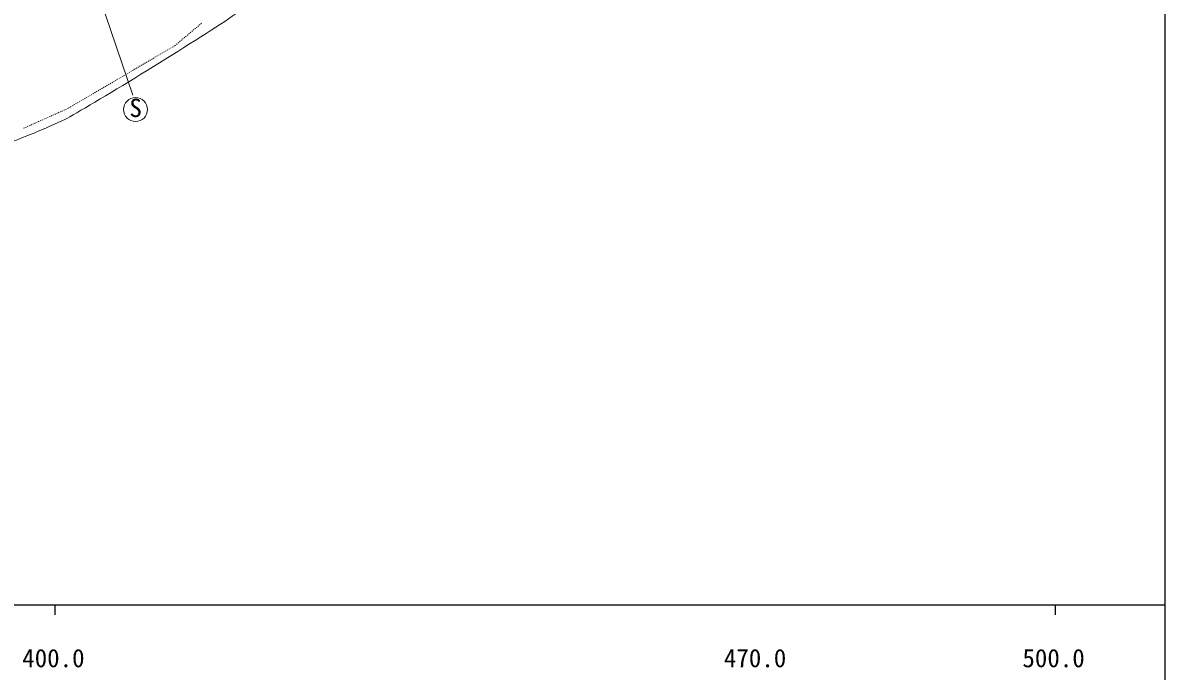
# Model space of a CAD drawing. Units: millimetres, scale not verified. Extents: x 40000 to 680000, y 20000 to 380000.
# Drawn here: x 464788 to 579000, y 198357 to 263148 of the extents above; entities that cross this region are included whole.
import ezdxf
from ezdxf.enums import TextEntityAlignment as Align

# ---------------------------------------------------------------- set-up
doc = ezdxf.new("R2010")
doc.units = ezdxf.units.MM
doc.header["$LTSCALE"] = 1000
doc.layers.add('M-TTL-BAND', color=7, linetype='Continuous', lineweight=25)
doc.layers.add('M-WORK', color=1, linetype='Continuous', lineweight=13)
doc.styles.add('ＭＳ ゴシック', font='')
doc.styles.get('ＭＳ ゴシック').set_extended_font_data('MS Gothic')

msp = doc.modelspace()

# ---------------------------------------------------------------- linework, layer by layer
at = {"layer": 'M-TTL-BAND'}
for p, q in [((579000, 20000), (579000, 370000)), ((40000, 205000), (579000, 205000)), ((468000, 205000), (468000, 204000)), ((568000, 205000), (568000, 204000))]:
    msp.add_line(p, q, dxfattribs=at)
at = {"layer": 'M-WORK'}
for p, q in [((475773, 255933), (469445, 274691)), ((482127, 262668), (482204, 262733)), ((482280, 262797), (482357, 262861)), ((482433, 262926), (482510, 262990)), ((482586, 263055), (482663, 263119)), ((480750, 261509), (480827, 261573)), ((480903, 261638), (480980, 261702)), ((481056, 261767), (481133, 261831)), ((481209, 261895), (481286, 261960)), ((481362, 262024), (481439, 262089)), ((481515, 262153), (481592, 262217)), ((481668, 262282), (481745, 262346)), ((481821, 262411), (481898, 262475)), ((481974, 262539), (482051, 262604)), ((479202, 260413), (479288, 260464)), ((479374, 260515), (479460, 260565)), ((479547, 260616), (479633, 260667)), ((479719, 260717), (479805, 260768)), ((479891, 260819), (480021, 260895)), ((480021, 260895), (480062, 260929)), ((480138, 260994), (480215, 261058)), ((480291, 261123), (480368, 261187)), ((480444, 261251), (480521, 261316)), ((480597, 261380), (480674, 261445)), ((477305, 259298), (477391, 259349)), ((477478, 259400), (477564, 259450)), ((477650, 259501), (477736, 259552)), ((477823, 259602), (477909, 259653)), ((477995, 259704), (478081, 259754)), ((478167, 259805), (478254, 259856)), ((478340, 259906), (478426, 259957)), ((478512, 260008), (478598, 260058)), ((478685, 260109), (478771, 260160)), ((478857, 260211), (478943, 260261)), ((479029, 260312), (479116, 260363)), ((475236, 258082), (475323, 258133)), ((475409, 258183), (475495, 258234)), ((475581, 258285), (475667, 258335)), ((475754, 258386), (475840, 258437)), ((475926, 258487), (476012, 258538)), ((476098, 258589), (476185, 258639)), ((476271, 258690), (476357, 258741)), ((476443, 258792), (476529, 258842)), ((476616, 258893), (476702, 258944)), ((476788, 258994), (476874, 259045)), ((476960, 259096), (477047, 259146)), ((477133, 259197), (477219, 259248)), ((473340, 256967), (473426, 257018)), ((473512, 257068), (473598, 257119)), ((473685, 257170), (473771, 257220)), ((473857, 257271), (473943, 257322)), ((474029, 257372), (474116, 257423)), ((474202, 257474), (474288, 257525)), ((474374, 257575), (474460, 257626)), ((474547, 257677), (474633, 257727)), ((474719, 257778), (474805, 257829)), ((474891, 257879), (474978, 257930)), ((475064, 257981), (475150, 258031)), ((471443, 255852), (471529, 255903)), ((471616, 255953), (471702, 256004)), ((471788, 256055), (471874, 256106)), ((471960, 256156), (472047, 256207)), ((472133, 256258), (472219, 256308)), ((472305, 256359), (472391, 256410)), ((472478, 256460), (472564, 256511)), ((472650, 256562), (472736, 256612)), ((472823, 256663), (472909, 256714)), ((472995, 256764), (473081, 256815)), ((473167, 256866), (473254, 256916)), ((469547, 254737), (469633, 254788)), ((469719, 254839), (469805, 254889)), ((469891, 254940), (469978, 254991)), ((470064, 255041), (470150, 255092)), ((470236, 255143), (470323, 255193)), ((470409, 255244), (470495, 255295)), ((470581, 255345), (470667, 255396)), ((470754, 255447), (470840, 255497)), ((470926, 255548), (471012, 255599)), ((471098, 255649), (471185, 255700)), ((471271, 255751), (471357, 255801)), ((466874, 253512), (466966, 253552)), ((467057, 253593), (467148, 253634)), ((467240, 253675), (467331, 253716)), ((467422, 253757), (467513, 253797)), ((467605, 253838), (467696, 253879)), ((467787, 253920), (467878, 253961)), ((467970, 254002), (468061, 254042)), ((468152, 254083), (468244, 254124)), ((468335, 254165), (468426, 254206)), ((468517, 254247), (468609, 254287)), ((468700, 254328), (468791, 254369)), ((468883, 254410), (468974, 254451)), ((469065, 254492), (469156, 254532)), ((469248, 254573), (469331, 254610)), ((469331, 254610), (469460, 254687)), ((464866, 252613), (464957, 252654)), ((465049, 252695), (465140, 252736)), ((465231, 252777), (465323, 252817)), ((465414, 252858), (465505, 252899)), ((465596, 252940), (465688, 252981)), ((465779, 253022), (465870, 253062)), ((465962, 253103), (466053, 253144)), ((466144, 253185), (466235, 253226)), ((466327, 253267), (466418, 253307)), ((466509, 253348), (466601, 253389)), ((466692, 253430), (466783, 253471))]:
    msp.add_line(p, q, dxfattribs=at)
msp.add_circle((476054, 254488), 1200, dxfattribs=at)
msp.add_open_spline([(496670, 273101), (494709, 271107), (488307, 265648), (486028, 264027), (482856, 261770), (472865, 255698), (469488, 253760), (468436, 253157), (465059, 251776), (463926, 251345), (463080, 251023), (460487, 250212), (459608, 250000), (458160, 249651), (453775, 248774), (452303, 248545), (451285, 248387), (448203, 248094), (447173, 248069), (446444, 248052), (444248, 248173), (443537, 248334), (441234, 248855), (434418, 250798), (432153, 251467), (431562, 251642), (429855, 252371), (429265, 252552), (428369, 252826), (425639, 253492), (424736, 253742), (423449, 254098), (419550, 255071), (418315, 255580), (416780, 256212), (412354, 258523), (410957, 259420)], degree=3, knots=[0, 0, 0, 0, 1, 1, 1, 2, 2, 2, 3, 3, 3, 4, 4, 4, 5, 5, 5, 6, 6, 6, 7, 7, 7, 8, 8, 8, 9, 9, 9, 10, 10, 10, 11, 11, 11, 12, 12, 12, 12], dxfattribs=at)

# ---------------------------------------------------------------- texts
at = {"layer": 'M-TTL-BAND', "style": 'ＭＳ ゴシック'}
for s, p in [('400.0', (467844, 198195)), ('470.0', (538000, 198195)), ('500.0', (567844, 198195))]:
    msp.add_text(s, height=1833, dxfattribs=at).set_placement(p, align=Align.BOTTOM_CENTER)
at = {"layer": 'M-WORK', "style": 'ＭＳ ゴシック'}
msp.add_text('S', height=1833, dxfattribs=at).set_placement((476063, 253186), align=Align.BOTTOM_CENTER)

doc.saveas('drawing.dxf')
